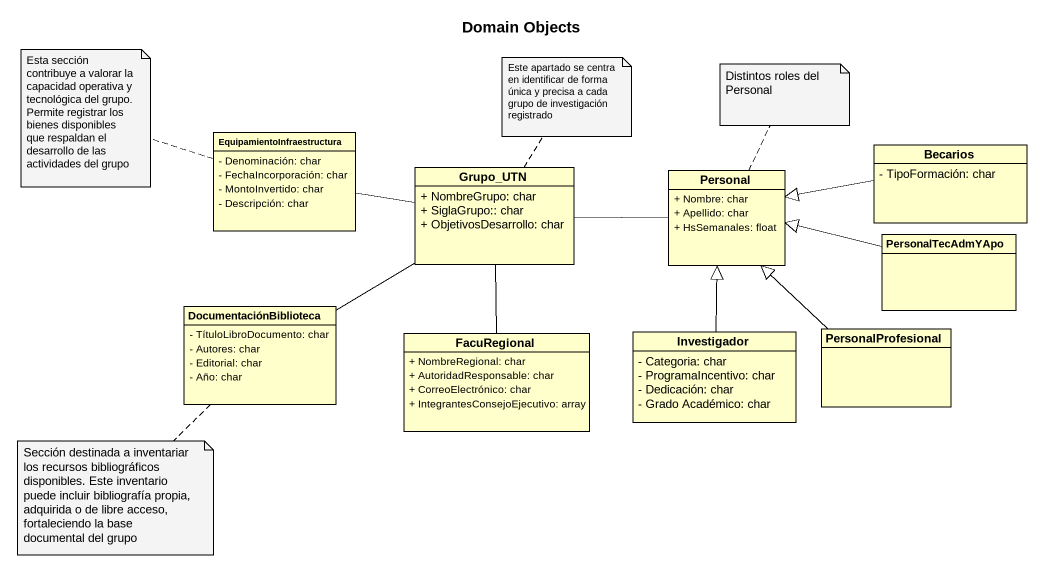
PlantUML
@startuml
title Domain Objects
hide circle
hide empty members
skinparam classAttributeIconSize 0
class EquipamientoInfraestructura {
  - Denominación: char
  - FechaIncorporación: char
  - MontoInvertido: char
  - Descripción: char
}
class Grupo_UTN {
  + NombreGrupo: char
  + SiglaGrupo:: char
  + ObjetivosDesarrollo: char
}
class Personal {
  + Nombre: char
  + Apellido: char
  + HsSemanales: float
}
class Becarios {
  - TipoFormación: char
}
class PersonalTecAdmYApo
class DocumentaciónBiblioteca {
  - TítuloLibroDocumento: char
  - Autores: char
  - Editorial: char
  - Año: char
}
class FacuRegional {
  + NombreRegional: char
  + AutoridadResponsable: char
  + CorreoElectrónico: char
  + IntegrantesConsejoEjecutivo: array
}
class Investigador {
  - Categoria: char
  - ProgramaIncentivo: char
  - Dedicación: char
  - Grado Académico: char
}
class PersonalProfesional
Grupo_UTN -left- EquipamientoInfraestructura
Grupo_UTN -right- Personal
Grupo_UTN -left- DocumentaciónBiblioteca
Grupo_UTN -- FacuRegional
Becarios -left-|> Personal
PersonalTecAdmYApo -left-|> Personal
Investigador -up-|> Personal
PersonalProfesional -up-|> Personal
note left of EquipamientoInfraestructura : Esta sección contribuye a valorar la capacidad operativa y tecnológica del grupo. Permite registrar los bienes disponibles que respaldan el desarrollo de las actividades del grupo
note top of Grupo_UTN : Este apartado se centra en identificar de forma única y precisa a cada grupo de investigación registrado
note top of Personal : Distintos roles del Personal
note bottom of DocumentaciónBiblioteca : Sección destinada a inventariar los recursos bibliográficos disponibles. Este inventario puede incluir bibliografía propia, adquirida o de libre acceso, fortaleciendo la base documental del grupo
@enduml
